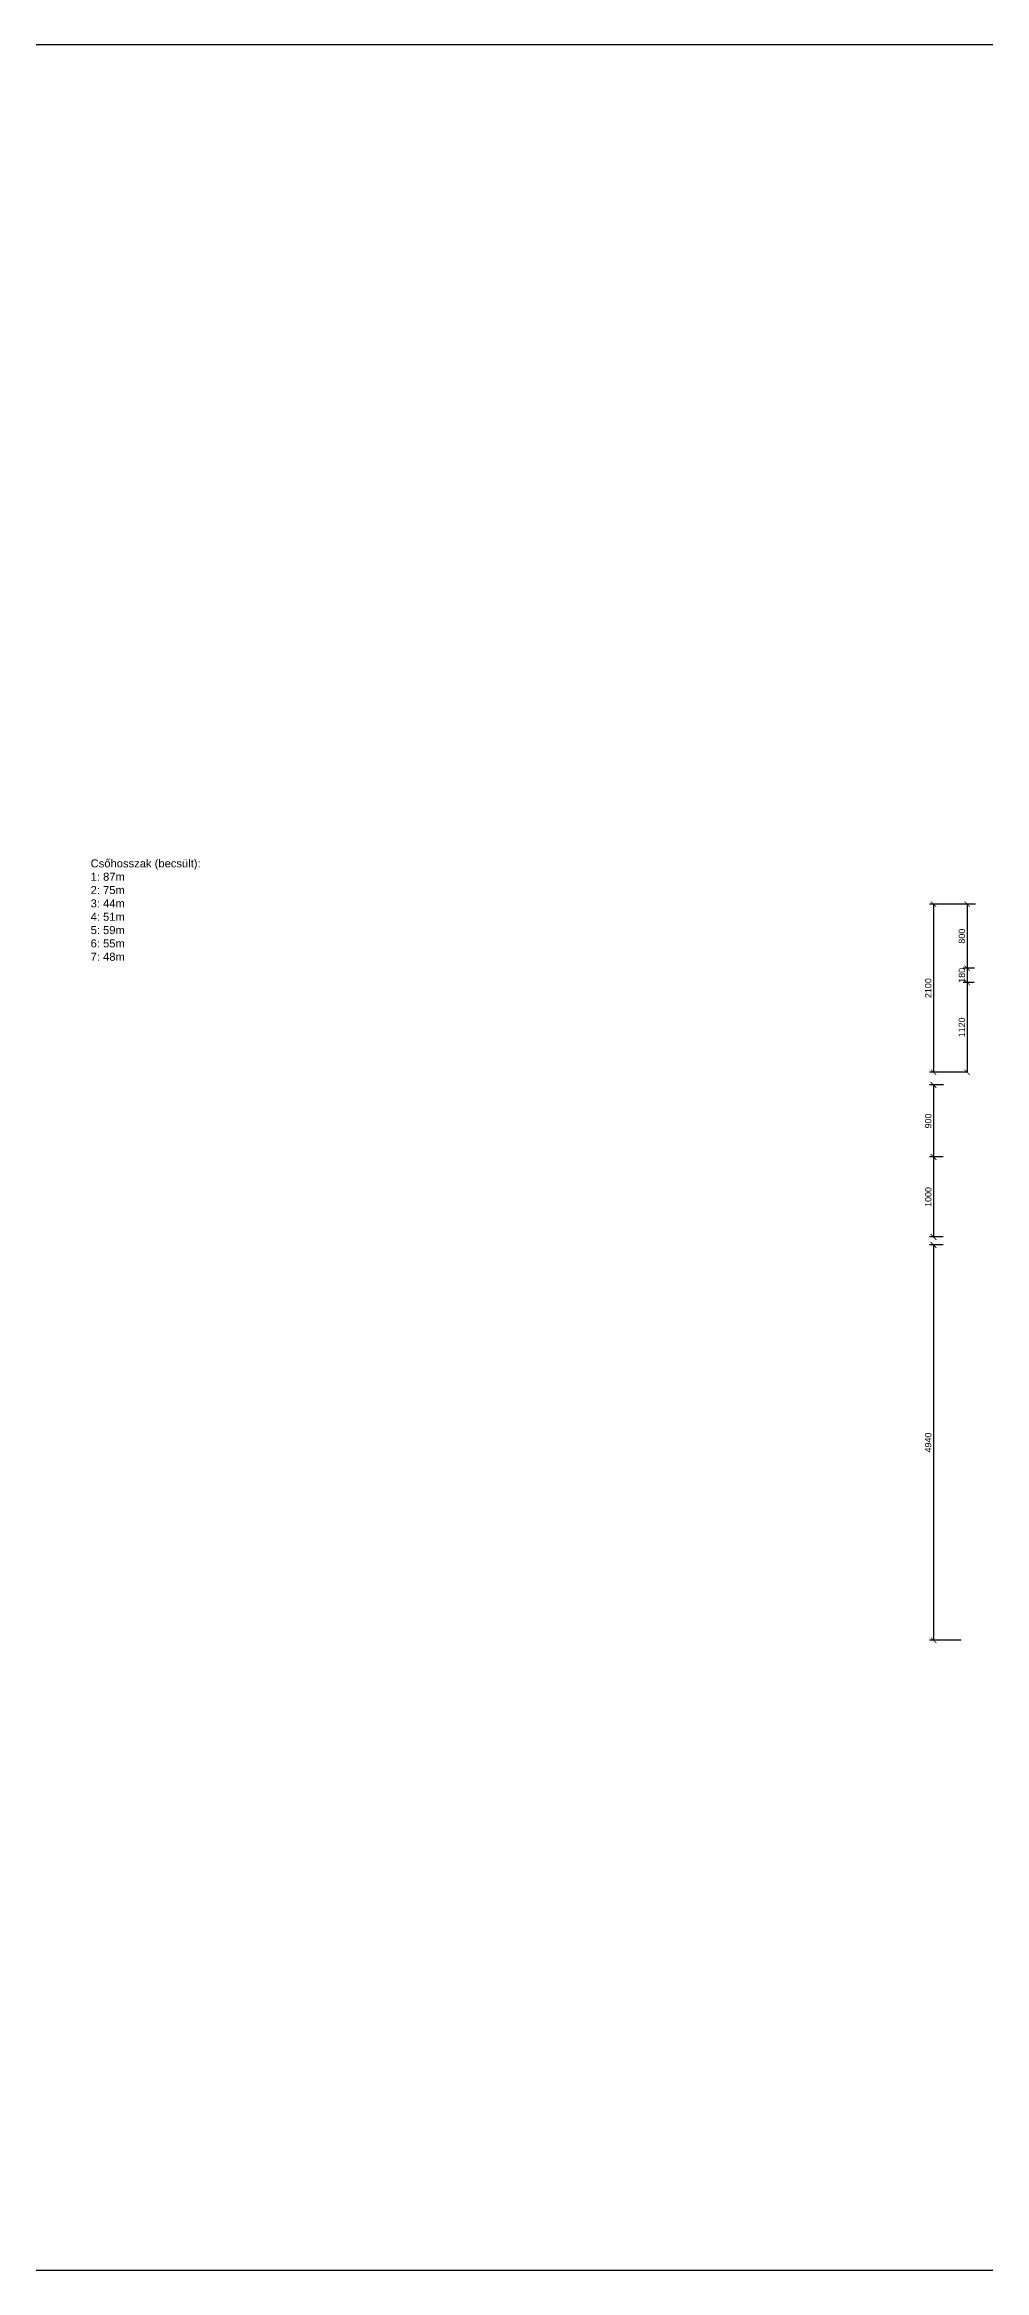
# Model space of a CAD drawing. Header units: metres. Extents: x -98677 to 89321, y -16450 to 242692.
# Drawn here: x -33261 to -21523, y 105471 to 133293 of the extents above; entities that cross this region are included whole.
import ezdxf

# ---------------------------------------------------------------- set-up
doc = ezdxf.new("R2010")
doc.units = ezdxf.units.M
doc.header["$LTSCALE"] = 0.001
doc.layers.add('Méret', color=7, linetype='Continuous')
doc.styles.add('dada', font='arial.ttf', dxfattribs={"height": 80})
doc.dimstyles.new('kicsi folyamatos', dxfattribs={"dimscale": 100, "dimtxt": 1, "dimasz": 0.7, "dimexe": 0.5, "dimexo": 0, "dimgap": 0.25, "dimtad": 1, "dimtxsty": 'dada', "dimblk1": 'ARCHTICK', "dimblk2": 'ARCHTICK', "dimsah": 1, "dimcen": 2.5, "dimadec": 0, "dimazin": 0, "dimtfac": 1, "dimtmove": 0, "dimatfit": 3, "dimldrblk": 'ARCHTICK', "dimfxl": 1, "dimarcsym": 0})

# ---------------------------------------------------------------- blocks, each defined once
blk = doc.blocks.new('_ArchTick')
at = {"color": 0, "linetype": 'ByBlock', "const_width": 0.15}
blk.add_lwpolyline([(-0.5, -0.5), (0.5, 0.5)], dxfattribs=at)
blk = doc.blocks.new('*D159')
at = {"layer": 'Defpoints', "color": 0, "ltscale": 10000}
for p in [(-22036, 120289), (-22159, 119389), (-22040, 119389)]:
    blk.add_point(p, dxfattribs=at)
at = {"layer": 'Méret', "color": 0, "lineweight": -2, "ltscale": 10000}
for p, q in [((-22036, 120289), (-22209, 120289)), ((-22159, 120289), (-22159, 119389)), ((-22040, 119389), (-22209, 119389))]:
    blk.add_line(p, q, dxfattribs=at)
at = {"layer": 'Méret', "color": 0, "lineweight": -2, "ltscale": 10000, "xscale": 70, "yscale": 70, "zscale": 70}
for p, rotation in [((-22159, 120289), 90), ((-22159, 119389), 270)]:
    blk.add_blockref('_ArchTick', p, dxfattribs=dict(at, rotation=rotation))
at = {"layer": 'Méret', "color": 0, "ltscale": 10000, "insert": (-22225, 119839), "char_height": 80, "attachment_point": 5, "rotation": 90, "style": 'dada'}
blk.add_mtext('900', dxfattribs=at)
blk = doc.blocks.new('*D160')
at = {"layer": 'Defpoints', "color": 0, "ltscale": 10000}
for p in [(-22040, 118289), (-22159, 113349), (-21812, 113349)]:
    blk.add_point(p, dxfattribs=at)
at = {"layer": 'Méret', "color": 0, "lineweight": -2, "ltscale": 10000}
for p, q in [((-22040, 118289), (-22209, 118289)), ((-22159, 118289), (-22159, 113349)), ((-21812, 113349), (-22209, 113349))]:
    blk.add_line(p, q, dxfattribs=at)
at = {"layer": 'Méret', "color": 0, "lineweight": -2, "ltscale": 10000, "xscale": 70, "yscale": 70, "zscale": 70}
for p, rotation in [((-22159, 118289), 90), ((-22159, 113349), 270)]:
    blk.add_blockref('_ArchTick', p, dxfattribs=dict(at, rotation=rotation))
at = {"layer": 'Méret', "color": 0, "ltscale": 10000, "insert": (-22225, 115819), "char_height": 80, "attachment_point": 5, "rotation": 90, "style": 'dada'}
blk.add_mtext('4940', dxfattribs=at)
blk = doc.blocks.new('*D165')
at = {"layer": 'Defpoints', "color": 0, "ltscale": 10000}
for p in [(-22040, 119389), (-22159, 118389), (-22040, 118389)]:
    blk.add_point(p, dxfattribs=at)
at = {"layer": 'Méret', "color": 0, "lineweight": -2, "ltscale": 10000}
for p, q in [((-22040, 119389), (-22209, 119389)), ((-22159, 119389), (-22159, 118389)), ((-22040, 118389), (-22209, 118389))]:
    blk.add_line(p, q, dxfattribs=at)
at = {"layer": 'Méret', "color": 0, "lineweight": -2, "ltscale": 10000, "xscale": 70, "yscale": 70, "zscale": 70}
for p, rotation in [((-22159, 119389), 90), ((-22159, 118389), 270)]:
    blk.add_blockref('_ArchTick', p, dxfattribs=dict(at, rotation=rotation))
at = {"layer": 'Méret', "color": 0, "ltscale": 10000, "insert": (-22225, 118889), "char_height": 80, "attachment_point": 5, "rotation": 90, "style": 'dada'}
blk.add_mtext('1000', dxfattribs=at)
blk = doc.blocks.new('*D242')
at = {"layer": 'Defpoints', "color": 0, "ltscale": 10000}
for p in [(-21634, 122549), (-22159, 120449), (-21739, 120449)]:
    blk.add_point(p, dxfattribs=at)
at = {"layer": 'Méret', "color": 0, "lineweight": -2, "ltscale": 10000}
for p, q in [((-21634, 122549), (-22209, 122549)), ((-22159, 122549), (-22159, 120449)), ((-21739, 120449), (-22209, 120449))]:
    blk.add_line(p, q, dxfattribs=at)
at = {"layer": 'Méret', "color": 0, "lineweight": -2, "ltscale": 10000, "xscale": 70, "yscale": 70, "zscale": 70}
for p, rotation in [((-22159, 122549), 90), ((-22159, 120449), 270)]:
    blk.add_blockref('_ArchTick', p, dxfattribs=dict(at, rotation=rotation))
at = {"layer": 'Méret', "color": 0, "ltscale": 10000, "insert": (-22225, 121499), "char_height": 80, "attachment_point": 5, "rotation": 90, "style": 'dada'}
blk.add_mtext('2100', dxfattribs=at)
blk = doc.blocks.new('*D243')
at = {"layer": 'Defpoints', "color": 0, "ltscale": 10000}
for p in [(-21634, 122549), (-21739, 121749), (-21647, 121749)]:
    blk.add_point(p, dxfattribs=at)
at = {"layer": 'Méret', "color": 0, "lineweight": -2, "ltscale": 10000}
for p, q in [((-21634, 122549), (-21789, 122549)), ((-21739, 122549), (-21739, 121749)), ((-21647, 121749), (-21789, 121749))]:
    blk.add_line(p, q, dxfattribs=at)
at = {"layer": 'Méret', "color": 0, "lineweight": -2, "ltscale": 10000, "xscale": 70, "yscale": 70, "zscale": 70}
for p, rotation in [((-21739, 122549), 90), ((-21739, 121749), 270)]:
    blk.add_blockref('_ArchTick', p, dxfattribs=dict(at, rotation=rotation))
at = {"layer": 'Méret', "color": 0, "ltscale": 10000, "insert": (-21805, 122149), "char_height": 80, "attachment_point": 5, "rotation": 90, "style": 'dada'}
blk.add_mtext('800', dxfattribs=at)
blk = doc.blocks.new('*D244')
at = {"layer": 'Defpoints', "color": 0, "ltscale": 10000}
for p in [(-21739, 121749), (-21739, 121569), (-21652, 121569)]:
    blk.add_point(p, dxfattribs=at)
at = {"layer": 'Méret', "color": 0, "lineweight": -2, "ltscale": 10000}
for p, q in [((-21739, 121749), (-21789, 121749)), ((-21739, 121749), (-21739, 121569)), ((-21652, 121569), (-21789, 121569))]:
    blk.add_line(p, q, dxfattribs=at)
at = {"layer": 'Méret', "color": 0, "lineweight": -2, "ltscale": 10000, "xscale": 70, "yscale": 70, "zscale": 70}
for p, rotation in [((-21739, 121749), 90), ((-21739, 121569), 270)]:
    blk.add_blockref('_ArchTick', p, dxfattribs=dict(at, rotation=rotation))
at = {"layer": 'Méret', "color": 0, "ltscale": 10000, "insert": (-21805, 121659), "char_height": 80, "attachment_point": 5, "rotation": 90, "style": 'dada'}
blk.add_mtext('180', dxfattribs=at)
blk = doc.blocks.new('*D245')
at = {"layer": 'Defpoints', "color": 0, "ltscale": 10000}
for p in [(-21739, 121569), (-21739, 120449), (-21739, 120449)]:
    blk.add_point(p, dxfattribs=at)
at = {"layer": 'Méret', "color": 0, "lineweight": -2, "ltscale": 10000}
for p, q in [((-21739, 121569), (-21789, 121569)), ((-21739, 121569), (-21739, 120449)), ((-21739, 120449), (-21789, 120449))]:
    blk.add_line(p, q, dxfattribs=at)
at = {"layer": 'Méret', "color": 0, "lineweight": -2, "ltscale": 10000, "xscale": 70, "yscale": 70, "zscale": 70}
for p, rotation in [((-21739, 121569), 90), ((-21739, 120449), 270)]:
    blk.add_blockref('_ArchTick', p, dxfattribs=dict(at, rotation=rotation))
at = {"layer": 'Méret', "color": 0, "ltscale": 10000, "insert": (-21805, 121009), "char_height": 80, "attachment_point": 5, "rotation": 90, "style": 'dada'}
blk.add_mtext('1120', dxfattribs=at)

msp = doc.modelspace()

# ---------------------------------------------------------------- linework, layer by layer
at = {"ltscale": 10000}
msp.add_lwpolyline([(-49749.309, 133293.394), (15050.315, 133293.394), (15050.315, 105471.333), (-49749.309, 105471.333)], close=True, dxfattribs=at)

# ---------------------------------------------------------------- texts
at = {"layer": 'Méret', "ltscale": 10000, "insert": (-32686.153, 123108.459), "char_height": 100, "width": 10300.51681, "attachment_point": 1, "style": 'dada'}
msp.add_mtext('Csőhosszak (becsült):\\P1: 87m\\P2: 75m\\P3: 44m\\P4: 51m\\P5: 59m\\P6: 55m\\P7: 48m', dxfattribs=at)

# ---------------------------------------------------------------- dimensions: what is measured, and where the dimension line sits
at = {"layer": 'Méret', "ltscale": 10000}
for base, p1, p2, picture, middle in [((-22158.733, 120449.393), (-21634.323, 122549.393), (-21738.983, 120449.393), '*D242', (-22224.579, 121499.393)), ((-21738.983, 121749.393), (-21634.323, 122549.393), (-21647.482, 121749.393), '*D243', (-21804.829, 122149.393)), ((-21738.983, 120449.393), (-21738.983, 121569.393), (-21738.983, 120449.393), '*D245', (-21804.829, 121009.393)), ((-22158.733, 119389.393), (-22036.383, 120289.393), (-22039.807, 119389.393), '*D159', (-22224.579, 119839.393)), ((-22158.733, 118389.393), (-22039.807, 119389.393), (-22039.807, 118389.393), '*D165', (-22224.579, 118889.393)), ((-22158.733, 113349.393), (-22039.807, 118289.393), (-21811.999, 113349.393), '*D160', (-22224.579, 115819.393))]:
    dim = msp.add_linear_dim(base=base, p1=p1, p2=p2, angle=90, dimstyle='kicsi folyamatos', dxfattribs=at)
    dim.commit()
    dim.dimension.update_dxf_attribs({"geometry": picture, "text_midpoint": middle})
dim = msp.add_linear_dim(base=(-21738.983, 121569.393), p1=(-21738.983, 121749.393), p2=(-21651.517, 121569.393), angle=90, dimstyle='kicsi folyamatos', dxfattribs=at)
dim.commit()
dim.dimension.update_dxf_attribs({"geometry": '*D244', "text_midpoint": (-21738.983, 121659.393), "dimtype": 160})

doc.saveas('drawing.dxf')
